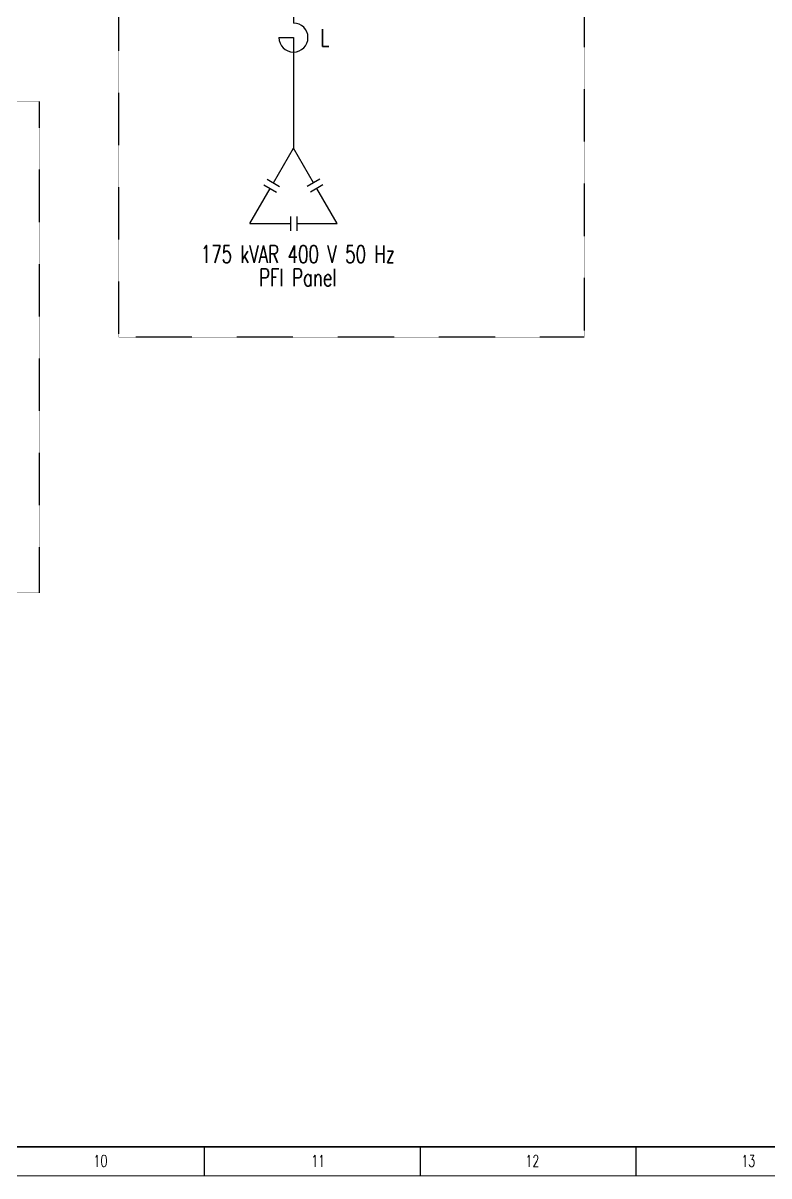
# Model space of a CAD drawing. Header units: millimetres. Extents: x 3292726 to 9250865, y 4220571 to 4816317.
# Drawn here: x 4905949 to 5087398, y 4222064 to 4502545 of the extents above; entities that cross this region are included whole.
import ezdxf
from ezdxf.enums import TextEntityAlignment as Align

# ---------------------------------------------------------------- set-up
doc = ezdxf.new("R2010")
doc.units = ezdxf.units.MM
doc.linetypes.add('JIS_02_0.7', pattern=[1.35, 0.75, -0.6])
doc.layers.add('ELECTRICAL', color=7, linetype='Continuous')
doc.styles.add('HZTXT', font='simplexs.shx', dxfattribs={"width": 0.7, "bigfont": 'hztxt.shx'})
doc.styles.add('TEG BORDER', font='txt_qlt.shx', dxfattribs={"width": 0.7, "bigfont": 'hztxt.shx'})

# ---------------------------------------------------------------- blocks, each defined once
blk = doc.blocks.new('TEG BORDER A2')
at = {"linetype": 'Continuous'}
blk.add_line((5, 5), (489, 5), dxfattribs=at)
for p, q in [((371.25, 0), (371.25, 5)), ((408.37, 0), (408.37, 5)), ((445.5, 0), (445.5, 5))]:
    blk.add_line(p, q)
at = {"color": 5, "lineweight": 15}
blk.add_lwpolyline([(0, 420), (594, 420), (594, 0), (0, 0)], close=True, dxfattribs=at)
blk.add_lwpolyline([(5, 415), (589, 415), (589, 5), (5, 5)], close=True)
at = {"char_height": 2, "width": 2, "attachment_point": 7, "style": 'TEG BORDER'}
for s, insert in [('\\pi2.2204e-016;10', (352.17, 1.59)), ('\\pi0.3;11', (389.3, 1.59)), ('\\pi2.2204e-016;12', (426.42, 1.59)), ('\\pi2.2204e-016;13', (463.55, 1.59))]:
    blk.add_mtext(s, dxfattribs=dict(at, insert=insert))

msp = doc.modelspace()

# ---------------------------------------------------------------- linework, layer by layer
at = {"color": 1, "linetype": 'JIS_02_0.7', "lineweight": -3, "ltscale": 20}
for points in [[(5042465, 4680821), (5042465, 4426141), (4929274, 4426141), (4929274, 4680821)], [(4769406, 4483482), (4909871, 4483482), (4909871, 4363919), (4769406, 4363919)]]:
    msp.add_lwpolyline(points, close=True, dxfattribs=at)
at = {"layer": 'ELECTRICAL'}
for p, q in [((4971721, 4522353), (4971721, 4502545)), ((4968183, 4499008), (4971721, 4499008)), ((4971721, 4499008), (4971721, 4472125)), ((4966839, 4463670), (4971721, 4472125)), ((4976602, 4463670), (4971721, 4472125)), ((4964529, 4463207), (4967593, 4461438)), ((4965308, 4464554), (4968371, 4462786)), ((4978134, 4464554), (4975070, 4462786)), ((4978912, 4463207), (4975849, 4461438)), ((4961109, 4453745), (4966061, 4462322)), ((4982332, 4453745), (4977380, 4462322)), ((4971013, 4455514), (4971013, 4451976)), ((4972570, 4455514), (4972570, 4451976)), ((4961109, 4453745), (4971013, 4453745)), ((4972570, 4453745), (4982332, 4453745))]:
    msp.add_line(p, q, dxfattribs=at)
msp.add_arc((4971721, 4499008), 3537, 180, 90, dxfattribs=at)

# ---------------------------------------------------------------- block references
at = {"xscale": 1414.88734581748, "yscale": 1414.88734581748, "zscale": 1414.88734581748}
msp.add_blockref('TEG BORDER A2', (4424797, 4222064), dxfattribs=at)

# ---------------------------------------------------------------- texts
at = {"layer": 'ELECTRICAL', "style": 'HZTXT', "width": 0.7}
msp.add_text('L', height=4245, dxfattribs=at).set_placement((4978286, 4498959), align=Align.MIDDLE_LEFT)
at = {"layer": 'ELECTRICAL', "lineweight": -3, "style": 'HZTXT', "width": 0.7}
for s, height, p in [('175 kVAR 400 V 50 Hz', 4244.66, (4972772, 4446317)), ('PFI Panel', 4244.7, (4972772, 4440657))]:
    msp.add_text(s, height=height, dxfattribs=at).set_placement(p, align=Align.MIDDLE_CENTER)

doc.saveas('drawing.dxf')
